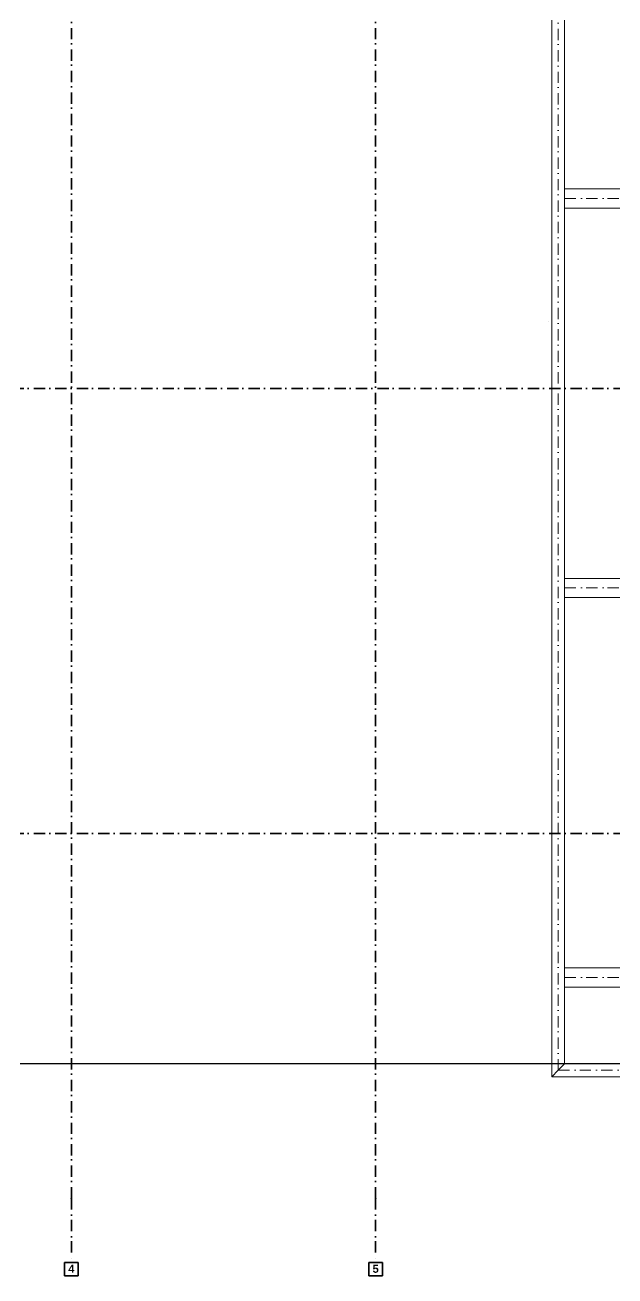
# Model space of a CAD drawing. Header units: millimetres. Extents: x 1322820 to 1391563, y 1051909 to 1098256.
# Drawn here: x 1346054 to 1355265, y 1051909 to 1071447 of the extents above; entities that cross this region are included whole.
import ezdxf
from ezdxf.enums import TextEntityAlignment as Align

# ---------------------------------------------------------------- set-up
doc = ezdxf.new("R2010")
doc.units = ezdxf.units.MM
doc.header["$MEASUREMENT"] = 0
doc.linetypes.add('Dot & Dashed', pattern=[335.138881, 176.388884, -88.194442, 0, -70.555556])
doc.layers.get('0').update_dxf_attribs({"true_color": 0x787878})
doc.layers.add('Circuite', color=7, linetype='Continuous', lineweight=25)
doc.layers.add('circuite prize vitali', color=1, linetype='Continuous')
doc.layers.add('New_arhitectura - axe', color=7, linetype='Continuous', true_color=0x787878)
doc.layers.add('New_arhitectura - axe_Pen_No__201', color=7, linetype='Continuous', lineweight=35, true_color=0x787878)
doc.layers.add('New_arhitectura - copertina_Pen_No__1', color=7, linetype='Continuous', lineweight=13, true_color=0x787878)
doc.styles.add('GENERATED_STYLE_1', font='arialbd.ttf')

# ---------------------------------------------------------------- blocks, each defined once
blk = doc.blocks.new('HEA Beam 23')
at = {"layer": 'New_arhitectura - copertina_Pen_No__1', "color": 7, "linetype": 'Continuous', "lineweight": 13}
for p, q in [((600, 150), (0, 150)), ((0, 150), (0, 0)), ((0, 0), (0, -150)), ((1200, 150), (600, 150)), ((1200, 0), (1200, 150)), ((1200, -150), (1200, 0)), ((0, -150), (600, -150)), ((600, -150), (1200, -150))]:
    blk.add_line(p, q, dxfattribs=at)
at = {"layer": 'New_arhitectura - copertina_Pen_No__1', "color": 7, "linetype": 'Dot & Dashed', "lineweight": 13}
blk.add_line((0, 0), (1200, 0), dxfattribs=at)
blk = doc.blocks.new('UAP Beam 23_5')
at = {"layer": 'New_arhitectura - copertina_Pen_No__1', "color": 7, "linetype": 'Continuous', "lineweight": 13}
for p, q in [((9875, 100), (-100, 100)), ((-100, 100), (0, 0)), ((0, 0), (100, -100)), ((19650, 100), (9875, 100)), ((100, -100), (9875, -100)), ((9875, -100), (19850, -100))]:
    blk.add_line(p, q, dxfattribs=at)
at = {"layer": 'New_arhitectura - copertina_Pen_No__1', "color": 7, "linetype": 'Dot & Dashed', "lineweight": 13}
blk.add_line((0, 0), (19750, 0), dxfattribs=at)
blk = doc.blocks.new('UAP Beam 23_9')
at = {"layer": 'New_arhitectura - copertina_Pen_No__1', "color": 7, "linetype": 'Continuous', "lineweight": 13}
for p, q in [((9725, 100), (-100, 100)), ((-100, 100), (0, 0)), ((0, 0), (100, -100)), ((19550, 100), (9725, 100)), ((19350, -100), (19450, 0)), ((19450, 0), (19550, 100)), ((100, -100), (9725, -100)), ((9725, -100), (19350, -100))]:
    blk.add_line(p, q, dxfattribs=at)
at = {"layer": 'New_arhitectura - copertina_Pen_No__1', "color": 7, "linetype": 'Dot & Dashed', "lineweight": 13}
blk.add_line((0, 0), (19450, 0), dxfattribs=at)
blk = doc.blocks.new('Standard grid marker')
at = {"layer": 'New_arhitectura - axe_Pen_No__201', "linetype": 'Continuous', "lineweight": 35}
for p, q in [((-212, 106), (-212, -106)), ((0, 106), (-212, 106)), ((0, -106), (0, 106)), ((-212, -106), (0, -106))]:
    blk.add_line(p, q, dxfattribs=at)
at = {"layer": 'New_arhitectura - axe_Pen_No__201', "linetype": 'Dot & Dashed', "lineweight": 35}
for q in [(0, 0), (43350, 0)]:
    blk.add_line((1000, 0), q, dxfattribs=at)
blk.add_point((1000, 0), dxfattribs=at)
blk.add_point((1000, 0), dxfattribs=at)
at = {"layer": 'New_arhitectura - axe_Pen_No__201', "lineweight": 35, "style": 'GENERATED_STYLE_1'}
for tag, p in [('AC_MarkerText_1_0', (-106, 7)), ('AC_MarkerText_1_1', (44456, 7))]:
    blk.add_attdef(tag, text='', height=125, rotation=270, dxfattribs=at).set_placement(p, align=Align.MIDDLE_CENTER)
blk = doc.blocks.new('Standard grid marker_10')
at = {"layer": 'New_arhitectura - axe_Pen_No__201', "linetype": 'Dot & Dashed', "lineweight": 35}
blk.add_line((1000, 0), (51497, 0), dxfattribs=at)
at = {"layer": 'New_arhitectura - axe_Pen_No__201', "lineweight": 35, "style": 'GENERATED_STYLE_1'}
for tag, p in [('AC_MarkerText_1_0', (-106, 6)), ('AC_MarkerText_1_1', (52603, 6))]:
    blk.add_attdef(tag, text='', height=125, rotation=180, dxfattribs=at).set_placement(p, align=Align.MIDDLE_CENTER)
blk = doc.blocks.new('terasa')
at = {"layer": 'New_arhitectura - axe', "linetype": 'Continuous', "lineweight": 13}
ref = blk.add_blockref('Standard grid marker', (1346778.502, 1052120.65), dxfattribs=dict(at, zscale=1000, rotation=90))
ref.add_attrib('AC_MarkerText_1', '4', dxfattribs={"layer": 'New_arhitectura - axe_Pen_No__201', "color": 1, "lineweight": 35, "height": 125, "rotation": 360, "style": 'GENERATED_STYLE_1'}).set_placement((1346778.502, 1052021.727), align=Align.MIDDLE_CENTER)
ref = blk.add_blockref('Standard grid marker', (1351528.502, 1052120.65), dxfattribs=dict(at, zscale=1000, rotation=90))
ref.add_attrib('AC_MarkerText_1', '5', dxfattribs={"layer": 'New_arhitectura - axe_Pen_No__201', "color": 1, "lineweight": 35, "height": 125, "rotation": 360, "style": 'GENERATED_STYLE_1'}).set_placement((1351528.502, 1052020.699), align=Align.MIDDLE_CENTER)
at = {"layer": 'New_arhitectura - axe', "linetype": 'Continuous', "lineweight": 13, "zscale": 1000, "rotation": 180}
for p in [(1375528.539, 1065770.65), (1375528.539, 1058820.65)]:
    blk.add_blockref('Standard grid marker_10', p, dxfattribs=at)
at = {"layer": 'New_arhitectura - copertina_Pen_No__1', "linetype": 'Continuous', "lineweight": 13, "zscale": 1000, "rotation": 90}
blk.add_blockref('UAP Beam 23_5', (1354378.539, 1055120.631), dxfattribs=at)
at = {"layer": 'New_arhitectura - copertina_Pen_No__1', "linetype": 'Continuous', "lineweight": 13, "xscale": -1, "zscale": 1000, "rotation": 180}
for name, p in [('HEA Beam 23', (1354478.539, 1068737.277)), ('HEA Beam 23', (1354478.539, 1062653.954)), ('HEA Beam 23', (1354478.539, 1056570.631)), ('UAP Beam 23_9', (1354378.539, 1055120.631))]:
    blk.add_blockref(name, p, dxfattribs=at)

msp = doc.modelspace()

# ---------------------------------------------------------------- block references
msp.add_blockref('terasa', (0, 0))

# ---------------------------------------------------------------- next in the draw order: linework, layer by layer
at = {"layer": 'Circuite'}
msp.add_lwpolyline([(1391546, 1055224), (1324044, 1055224), (1324044, 1098256), (1391546, 1098256)], close=True, dxfattribs=at)
at = {"layer": 'circuite prize vitali', "linetype": 'Continuous', "flags": 128}
msp.add_lwpolyline([(1355732, 1068313, 0, 0, 0), (1355732, 1068313, 0, 0, 0), (1355732, 1068313, 0, 0, 0), (1354532, 1067111, 179, 0, 0), (1354231, 1066811, 0, 0, 0)], format="xyseb", dxfattribs=at)

doc.saveas('drawing.dxf')
